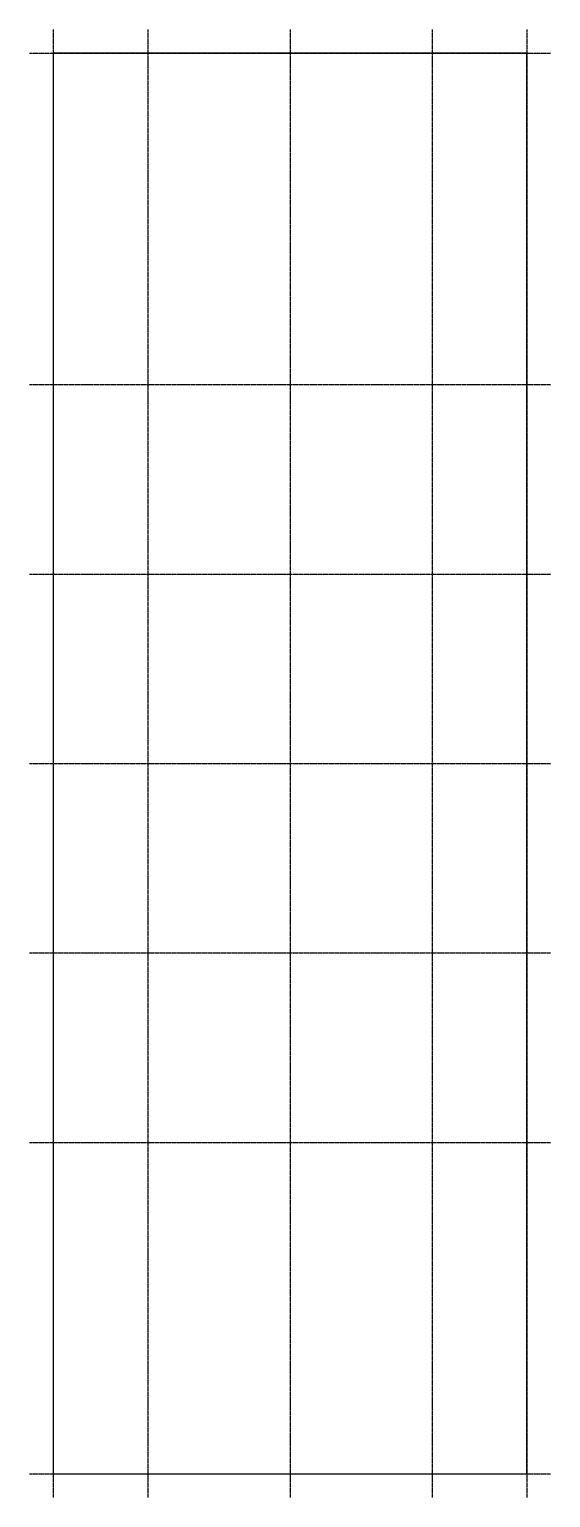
# Model space of a CAD drawing. Header units: millimetres. Extents: x -244126 to 368105, y -173968 to 259060.
# Drawn here: x -7798 to -7248, y 14395 to 15945 of the extents above; entities that cross this region are included whole.
import ezdxf

# ---------------------------------------------------------------- set-up
doc = ezdxf.new("R2010")
doc.units = ezdxf.units.MM
doc.header["$MEASUREMENT"] = 0
doc.linetypes.add('CENTER', pattern=[2, 1.25, -0.25, 0.25, -0.25])
doc.layers.add('000 - GRID', color=8, linetype='CENTER')
doc.layers.add('001 - ASCESSORIES', color=1, linetype='Continuous')
doc.styles.add('TA', font='Cordia New.ttf', dxfattribs={"height": 4.5})

# ---------------------------------------------------------------- blocks, each defined once
blk = doc.blocks.new('*U576')
at = {"color": 3}
blk.add_point((0, -1500), dxfattribs=at)
at = {"layer": '000 - GRID', "color": 0, "linetype": 'ByBlock'}
blk.add_line((0, 25), (0, -1525), dxfattribs=at)
at = {"layer": '000 - GRID', "color": 0}
blk.add_point((0, 0), dxfattribs=at)
at = {"style": 'TA', "flags": 1}
blk.add_attdef('LOCATION', (6, 6), '', height=4.5, dxfattribs=at)
blk = doc.blocks.new('*U577')
at = {"color": 3}
blk.add_point((0, -500), dxfattribs=at)
at = {"layer": '000 - GRID', "color": 0, "linetype": 'ByBlock'}
blk.add_line((0, 25), (0, -525), dxfattribs=at)
at = {"layer": '000 - GRID', "color": 0}
blk.add_point((0, 0), dxfattribs=at)
at = {"style": 'TA', "flags": 1}
blk.add_attdef('LOCATION', (6, 6), '', height=4.5, dxfattribs=at)

msp = doc.modelspace()

# ---------------------------------------------------------------- linework, layer by layer
at = {"layer": '001 - ASCESSORIES', "color": 1}
msp.add_lwpolyline([(-7772.73272, 14419.83156), (-7272.73272, 14419.83156), (-7272.73272, 15919.83156), (-7772.73272, 15919.83156)], close=True, dxfattribs=at)

# ---------------------------------------------------------------- block references
at = {"layer": '000 - GRID'}
for p in [(-7772.73272, 15919.83156), (-7672.73272, 15919.83156), (-7522.73272, 15919.83156), (-7372.73272, 15919.83156), (-7272.73272, 15919.83156)]:
    msp.add_blockref('*U576', p, dxfattribs=at)
at = {"layer": '000 - GRID', "rotation": 90}
for p in [(-7772.73272, 15919.83156), (-7772.73272, 15569.83156), (-7772.73272, 15369.83156), (-7772.73272, 15169.83156), (-7772.73272, 14969.83156), (-7772.73272, 14769.83156), (-7772.73272, 14419.83156)]:
    msp.add_blockref('*U577', p, dxfattribs=at)

doc.saveas('drawing.dxf')
